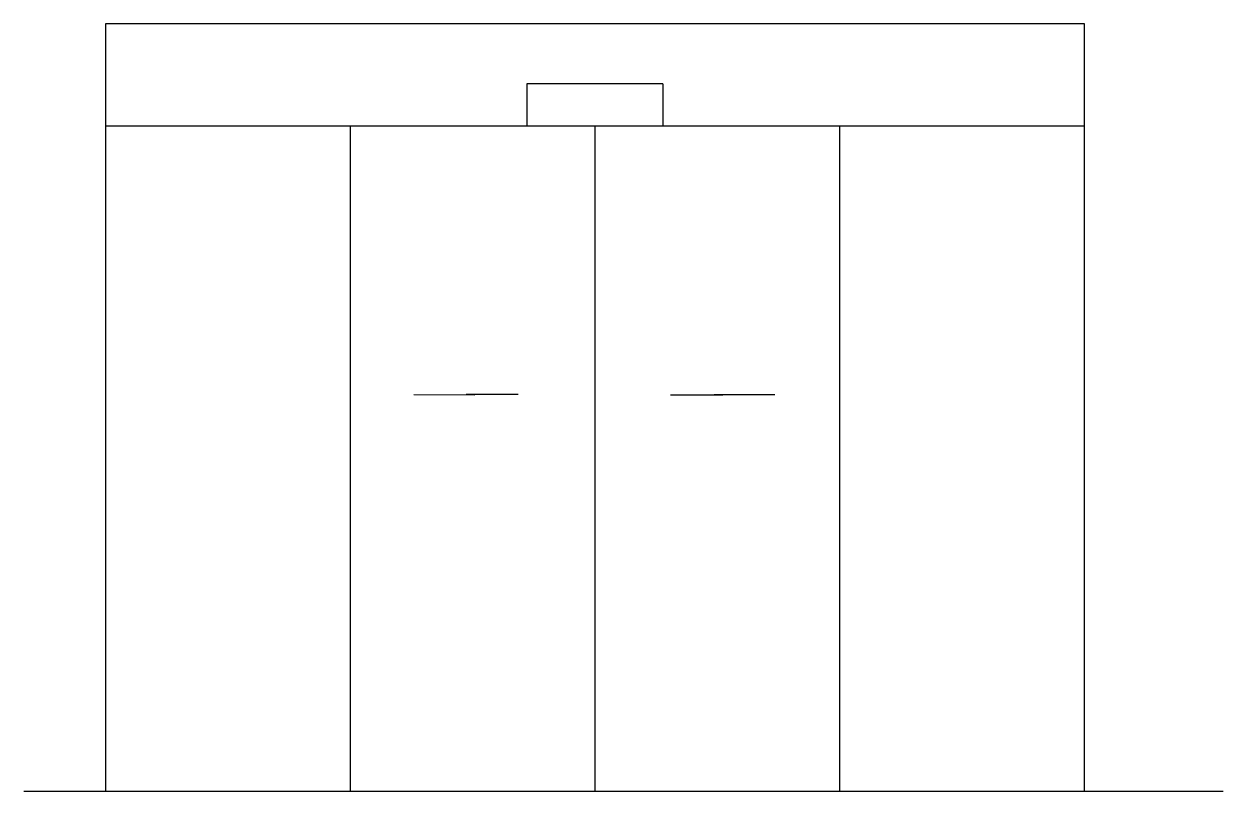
# Model space of a CAD drawing. Header units: metres. Extents: x 13483.4 to 13505.4, y 18575.4 to 18589.5.
import ezdxf

# ---------------------------------------------------------------- set-up
doc = ezdxf.new("R2010")
doc.units = ezdxf.units.M
for name, color, linetype in [('PUB_DIM', 90, 'Continuous'), ('PUB_TEXT', 7, 'Continuous'), ('WINDOW', 3, 'Continuous')]:
    doc.layers.add(name, color=color, linetype=linetype)

msp = doc.modelspace()

# ---------------------------------------------------------------- linework, layer by layer
msp.add_lwpolyline([(13483.36, 18575.37), (13505.41, 18575.37)])
at = {"layer": 'PUB_DIM'}
for points in [[(13490.53, 18582.66), (13491.65, 18582.65)], [(13492.45, 18582.66), (13491.49, 18582.66)], [(13495.25, 18582.65), (13496.21, 18582.65)], [(13497.17, 18582.65), (13496.05, 18582.65)]]:
    msp.add_lwpolyline(points, dxfattribs=at)
at = {"layer": 'PUB_TEXT'}
msp.add_lwpolyline([(13502.86, 18575.37), (13502.86, 18589.47), (13484.86, 18589.47), (13484.86, 18575.37)], dxfattribs=at)
at = {"layer": 'WINDOW'}
for p, q in [((13492.61, 18588.37), (13492.61, 18587.6)), ((13495.11, 18588.37), (13492.61, 18588.37)), ((13495.11, 18588.37), (13495.11, 18587.6)), ((13484.86, 18587.6), (13502.86, 18587.6)), ((13489.36, 18587.6), (13489.36, 18575.37)), ((13493.86, 18587.6), (13493.86, 18575.37)), ((13498.36, 18587.6), (13498.36, 18575.37))]:
    msp.add_line(p, q, dxfattribs=at)

doc.saveas('drawing.dxf')
